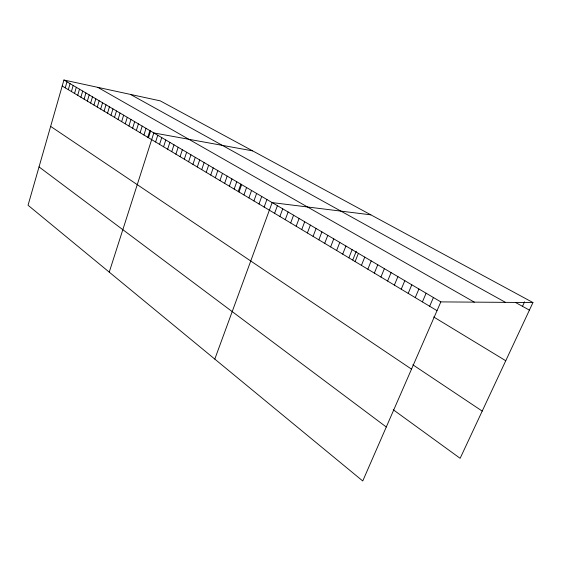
<?xml version="1.0" encoding="UTF-8"?>
<svg xmlns="http://www.w3.org/2000/svg" width="561" height="561" viewBox="0 0 561 561"><rect width="100%" height="100%" fill="white"/><g stroke="black" fill="none" stroke-linecap="round" stroke-linejoin="round"><path stroke-width="0.84" d="M532.95 302.554L160.215 100.854L63.919 80.02L28.05 205.249L362.75 480.98L440.841 301.895L532.95 302.554L460.139 458.316L393.24 409.733M65.244 87.846L66.976 81.815M68.316 89.683L70.062 83.631M71.415 91.541L73.175 85.468M74.543 93.414L76.317 87.313M77.698 95.307L79.487 89.185M80.889 97.221L82.691 91.071M84.108 99.15L85.924 92.972M87.355 101.092L89.192 94.893M90.637 103.063L92.488 96.836M93.946 105.047L95.812 98.792M97.291 107.053L99.171 100.77M100.671 109.072L102.565 102.768M104.08 111.12L105.994 104.781M107.523 113.182L109.451 106.821M111.001 115.264L112.95 108.876M114.514 117.375L116.478 110.959M118.062 119.5L120.04 113.056M121.646 121.646L123.644 115.173M125.264 123.82L127.277 117.312M128.918 126.008L130.951 119.479M132.613 128.224L134.668 121.667M136.344 130.461L138.42 123.869M140.117 132.719L142.206 126.099M143.925 135.005L146.035 128.357M147.774 137.312L149.906 130.636M148.504 137.585L150.629 130.923M109.241 272.141L153.812 132.936L252.632 150.867M155.593 141.996L157.76 135.257M159.569 144.373L161.757 137.606M163.581 146.779L165.79 139.984M167.641 149.212L169.871 142.382M171.743 151.673L173.987 144.808M175.888 154.156L178.16 147.263M180.074 156.666L182.367 149.745M184.317 159.205L186.631 152.248M188.594 161.771L190.936 154.787M192.928 164.366L195.284 157.346M197.304 166.996L199.688 159.941M201.736 169.646L204.141 162.557M206.21 172.332L208.643 165.207M210.74 175.046L213.194 167.886M215.319 177.788L217.801 170.6M219.947 180.565L222.458 173.342M224.638 183.377L227.163 176.112M229.379 186.217L231.931 178.917M234.168 189.085L236.756 181.757M238.292 191.378L240.886 184.043M239.021 191.995L241.63 184.632M243.93 194.933L246.567 187.535M248.895 197.914L251.559 190.474M253.923 200.922L256.615 193.447M259.007 203.973L261.728 196.462M264.154 207.058L266.903 199.506M214.8 359.103L272.141 202.591L370.842 214.835M274.595 213.313L277.407 205.691M279.89 216.49L282.73 208.825M285.247 219.702L288.123 211.995M290.675 222.955L293.578 215.207M296.173 226.244L299.104 218.46M301.734 229.582L304.7 221.756M307.365 232.955L310.366 225.087M313.066 236.377L316.102 228.467M318.844 239.835L321.916 231.889M324.693 243.341L327.799 235.354M330.618 246.896L333.76 238.86M336.621 250.494L339.798 242.415M342.701 254.133L345.92 246.02M348.865 257.829L352.119 249.666M352.771 259.967L356.27 251.237M355.106 261.566L358.402 253.362M361.431 265.36L364.762 257.113M367.841 269.203L371.214 260.907M374.341 273.095L377.756 264.757M380.926 277.043L384.383 268.656M387.602 281.047L391.101 272.611M394.369 285.1L397.91 276.622M401.227 289.21L404.818 280.689M408.184 293.382L411.816 284.813M415.238 297.611L418.92 288.992M422.398 301.902L426.122 293.228M429.656 306.25L433.429 297.533M522.487 306.313L524.584 301.797M515.643 302.554L529.416 310.121M130.454 94.416L505.482 302.358M97.782 87.348L474.318 302.134M63.919 80.02L440.841 301.895M62.201 86.022L437.019 310.661M433.674 316.958L505.756 360.737M412.833 364.783L482.215 411.094M50.637 126.386L411.515 369.138M39.032 166.912L386.284 427.005"/></g></svg>
